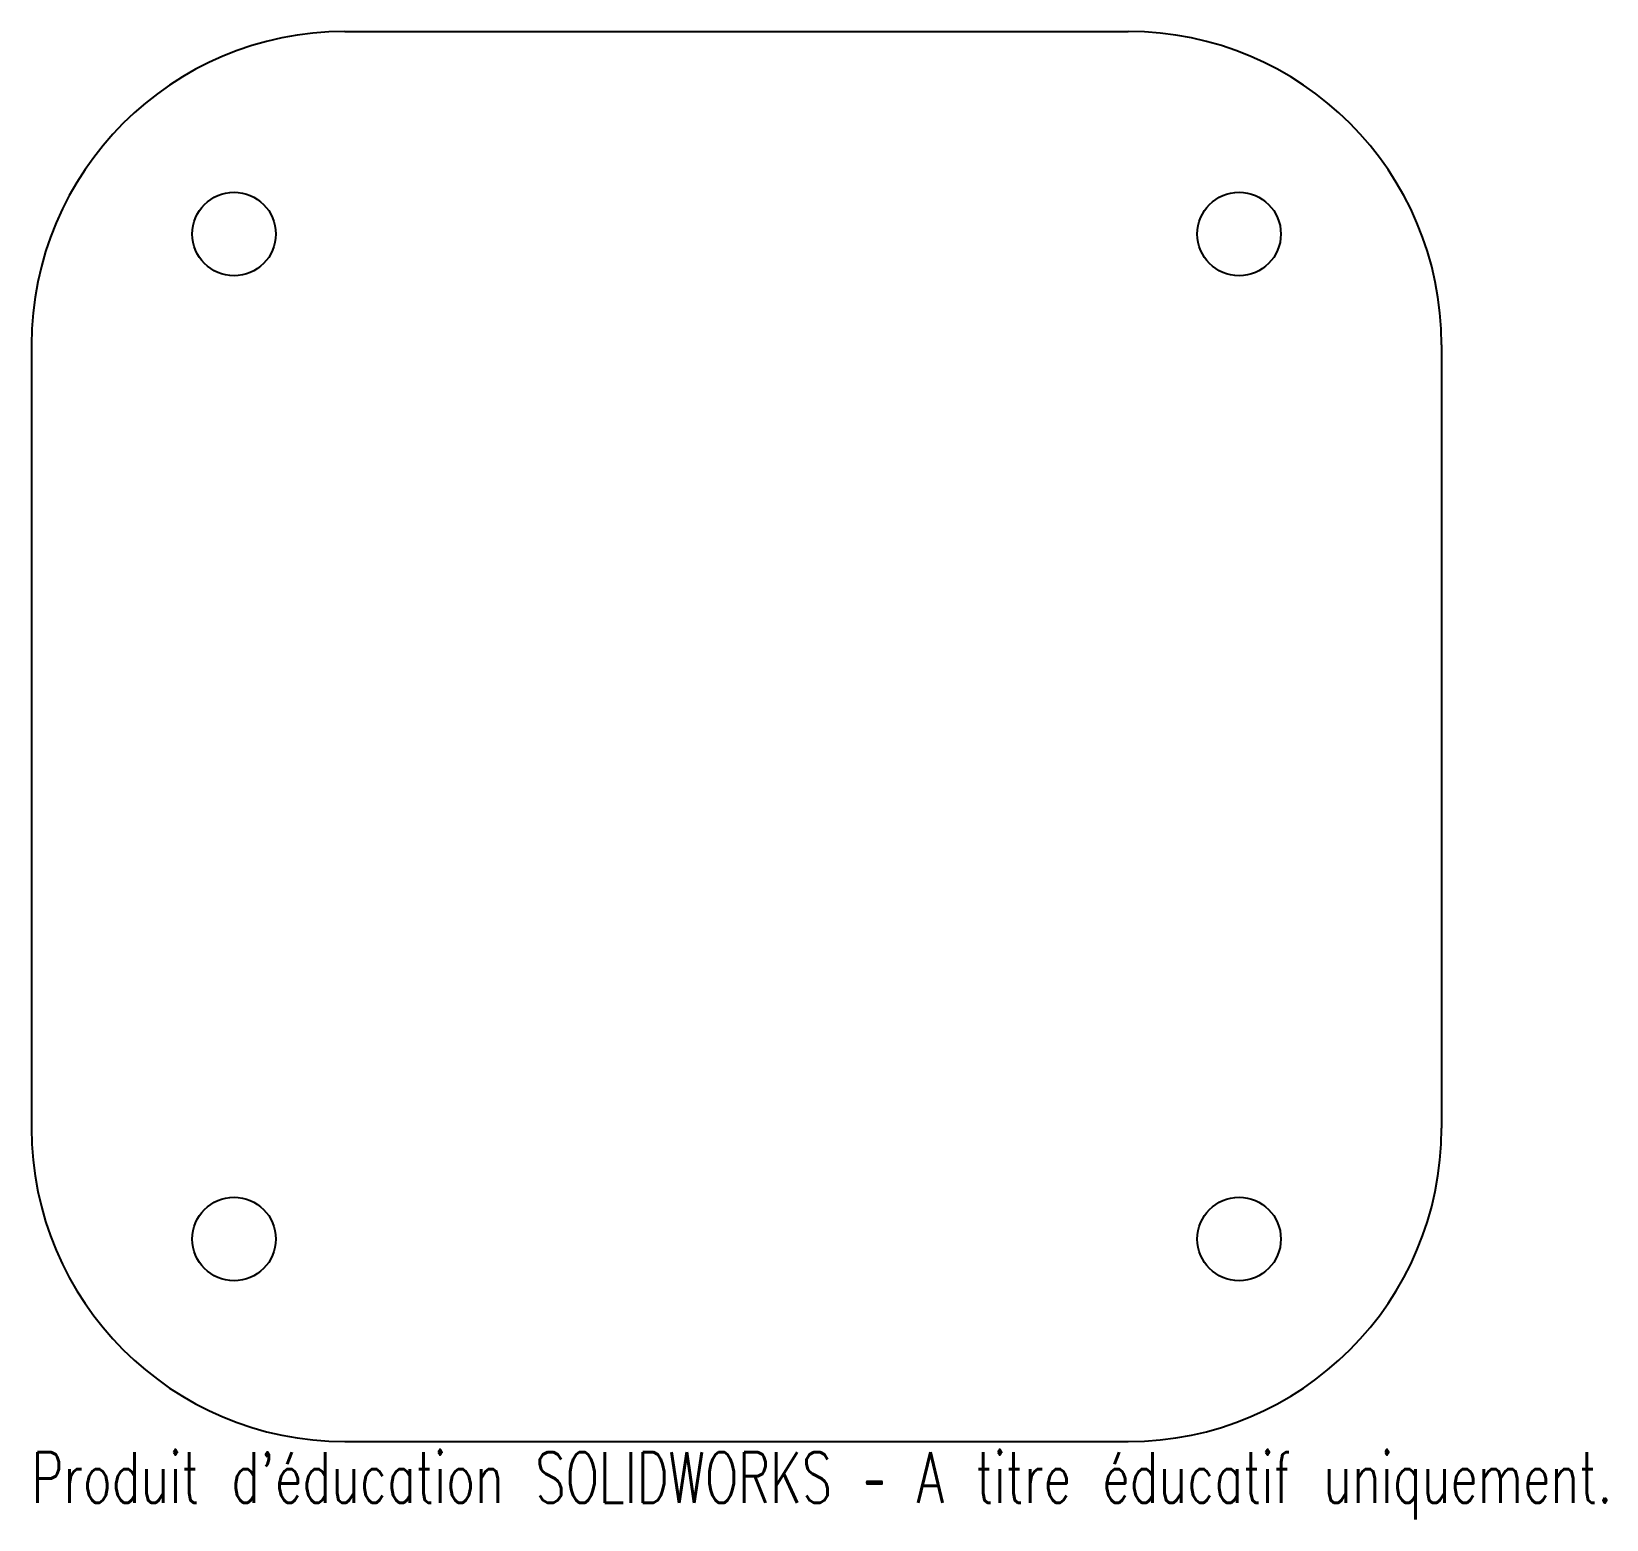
# Model space of a CAD drawing. Header units: millimetres. Extents: x -80 to 71, y -22 to 120.
import ezdxf

# ---------------------------------------------------------------- set-up
doc = ezdxf.new("R2010")
doc.units = ezdxf.units.MM
doc.styles.add('SLDTEXTSTYLE0', font='TXT', dxfattribs={"width": 0.7, "bigfont": 'bigfont'})

msp = doc.modelspace()

# ---------------------------------------------------------------- linework, layer by layer
at = {"color": 7, "linetype": 'Continuous', "lineweight": 25}
for p, q in [((-49.78, 120.09), (25.22, 120.09)), ((-79.78, 90.09), (-79.78, 15.09)), ((55.22, 90.09), (55.22, 15.09)), ((-49.78, -14.91), (25.22, -14.91))]:
    msp.add_line(p, q, dxfattribs=at)
for centre in [(-60.39, 100.7), (35.83, 100.7), (-60.39, 4.48), (35.83, 4.48)]:
    msp.add_circle(centre, 4, dxfattribs=at)
for centre, start, end in [((-49.78, 90.09), 90, 180), ((25.22, 90.09), 0, 90), ((-49.78, 15.09), 180, 270), ((25.22, 15.09), 270, 0)]:
    msp.add_arc(centre, 30, start, end, dxfattribs=at)

# ---------------------------------------------------------------- texts
at = {"color": 7, "linetype": 'Continuous', "insert": (-79.78, -15.93), "char_height": 4.8336, "attachment_point": 1, "style": 'SLDTEXTSTYLE0'}
msp.add_mtext("Produit d'éducation SOLIDWORKS – A titre éducatif uniquement.", dxfattribs=at)

doc.saveas('drawing.dxf')
